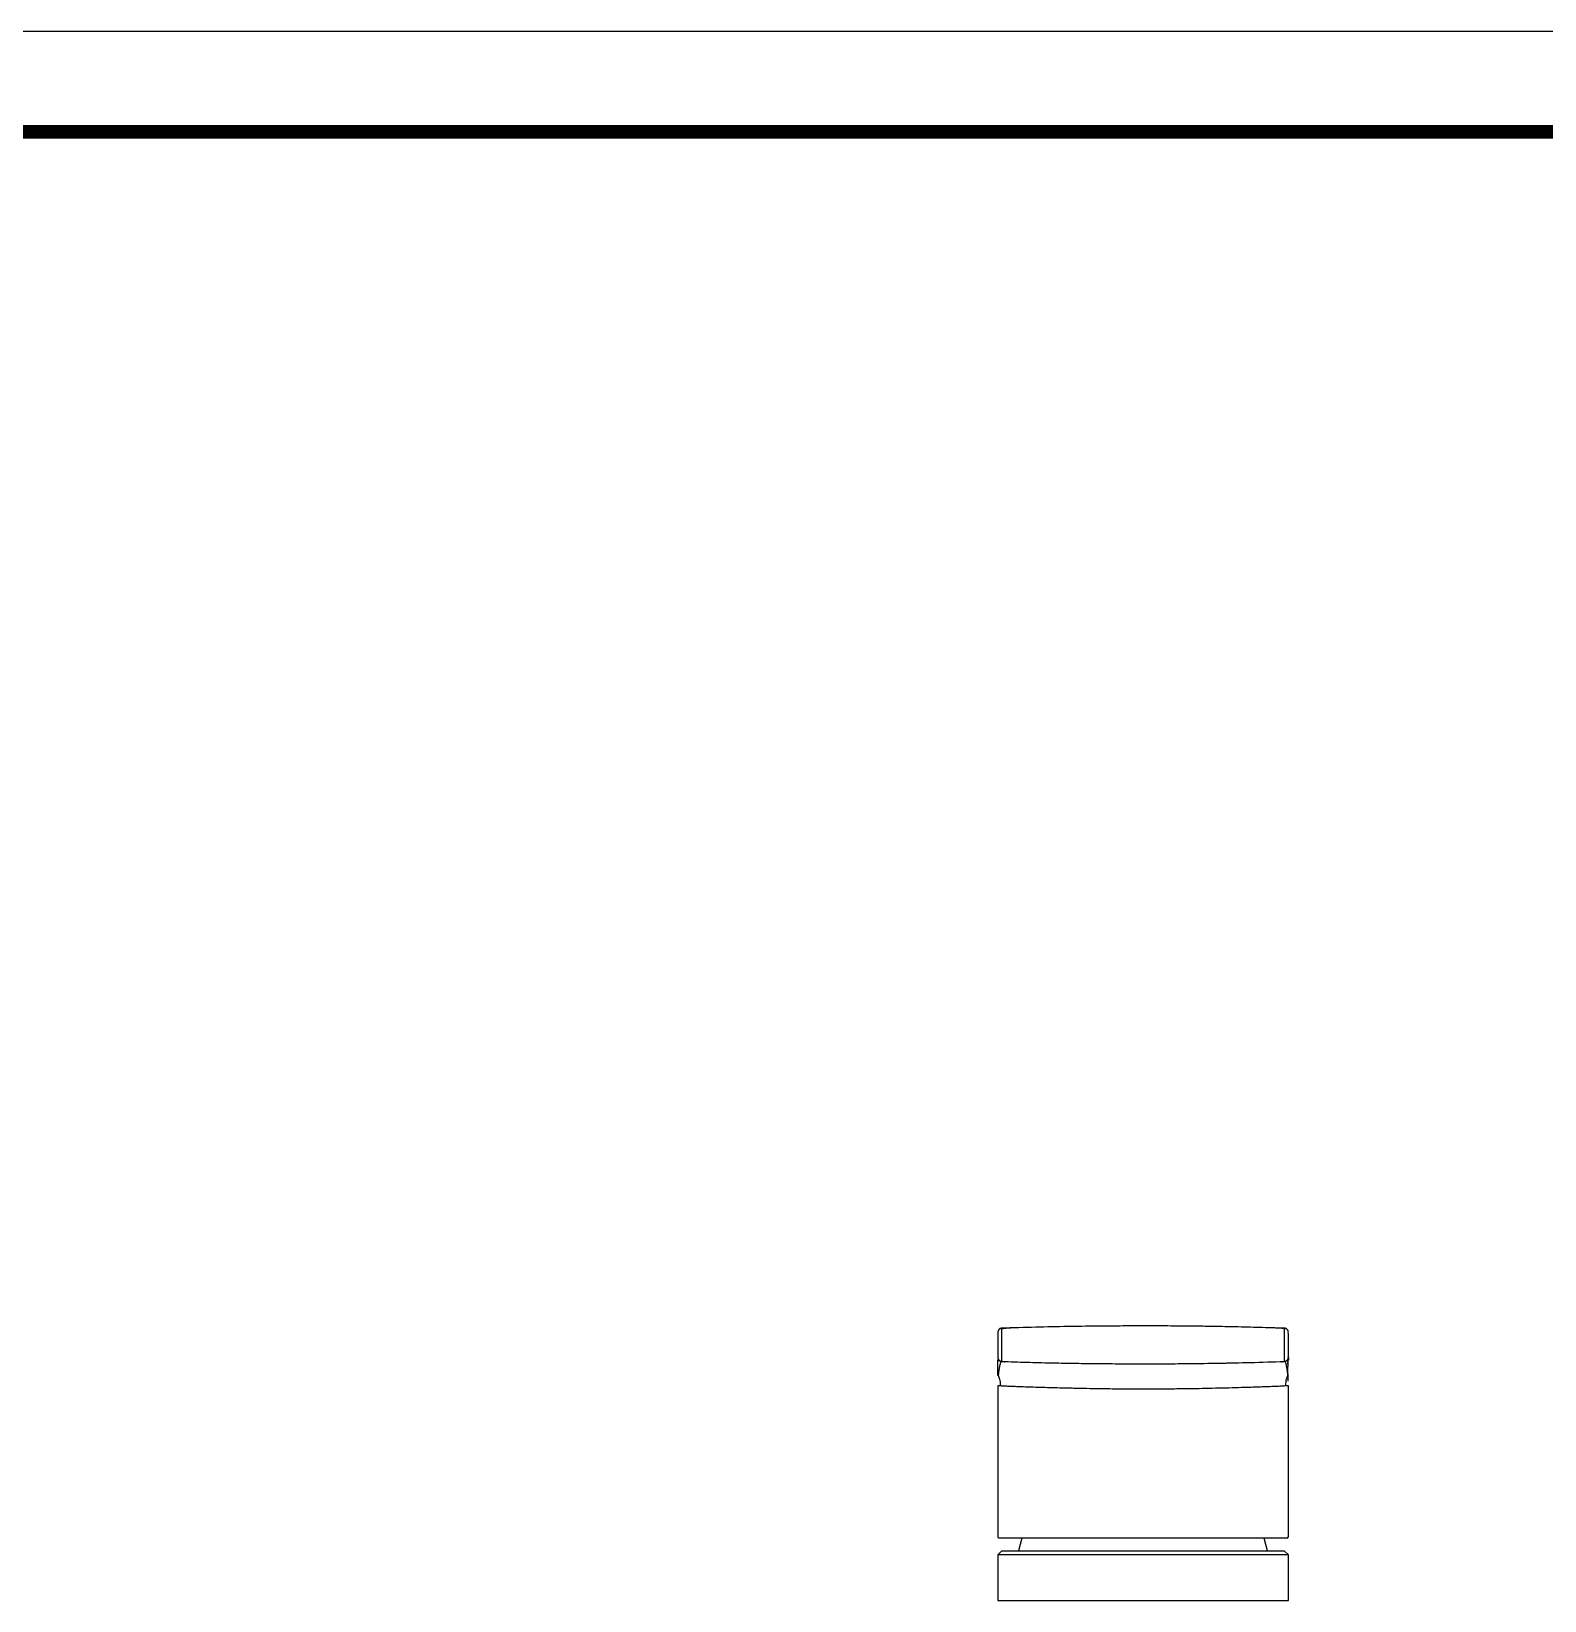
# Model space of a CAD drawing. Extents: x 77 to 788, y 36 to 557.
# Drawn here: x 423.5 to 605.8, y 368.3 to 557.3 of the extents above; entities that cross this region are included whole.
import ezdxf

# ---------------------------------------------------------------- set-up
doc = ezdxf.new("R2010")
doc.units = 0
doc.header["$LTSCALE"] = 10
doc.header["$MEASUREMENT"] = 0
doc.layers.get('0').update_dxf_attribs({"linetype": 'CONTINUOUS'})

msp = doc.modelspace()

# ---------------------------------------------------------------- linework, layer by layer
at = {"color": 7, "linetype": 'Continuous', "lineweight": 25}
for p, q in [((539.95, 400.79), (539.92, 400.72)), ((539.99, 400.77), (539.98, 400.78)), ((574.85, 400.78), (574.84, 400.77)), ((574.91, 400.72), (574.88, 400.78)), ((539.92, 397.52), (539.95, 397.45)), ((539.98, 397.46), (539.99, 397.46)), ((566.5, 396.92), (567.39, 396.93)), ((574.84, 397.46), (574.85, 397.46)), ((574.86, 396.78), (574.9, 397.43)), ((574.88, 397.45), (574.91, 397.52)), ((539.92, 394.2), (539.92, 375.95)), ((574.9, 394.74), (574.9, 394.92)), ((574.92, 375.95), (574.92, 394.2)), ((540.02, 375.82), (539.92, 375.95)), ((540.42, 374.32), (539.92, 373.82)), ((574.81, 375.82), (540.02, 375.82)), ((540.42, 374.32), (574.42, 374.32)), ((542.82, 375.82), (542.42, 374.32)), ((572.42, 374.32), (572.01, 375.82)), ((574.92, 373.82), (574.42, 374.32)), ((574.81, 375.82), (574.91, 375.95)), ((539.92, 373.82), (539.92, 368.32)), ((574.92, 373.82), (539.92, 373.82)), ((574.92, 368.32), (574.92, 373.82)), ((539.92, 368.32), (574.92, 368.32))]:
    msp.add_line(p, q, dxfattribs=at)
at = {"color": 7, "lineweight": -3, "ltscale": 0.5}
msp.add_lwpolyline([(77.17, 36.41), (788.06, 36.41), (788.06, 557.3), (77.17, 557.3)], close=True, dxfattribs=at)
at = {"color": 5, "linetype": 'ByBlock', "lineweight": -3, "const_width": 1.64}
msp.add_lwpolyline([(88.6, 58.72), (776.56, 58.72), (776.56, 545.2), (88.6, 545.2)], close=True, dxfattribs=at)
at = {"color": 7, "linetype": 'Continuous', "lineweight": 25}
for centre, start, end in [((540.73, 399.09), 268.1198, 270), ((574.1, 399.09), 270, 271.8802)]:
    msp.add_arc(centre, 2, start, end, dxfattribs=at)
for points, knots in [([(540.4, 401.14), (540.34, 401.13), (540.25, 401.11), (540.13, 401.05), (540.03, 400.96), (539.94, 400.82), (539.92, 400.69), (539.92, 400.64)], [0.0944619, 0.0944619, 0.0944619, 0.0944619, 0.2986249, 0.4008729, 0.503121, 0.7076171, 0.9120355, 0.9120355, 0.9120355, 0.9120355]), ([(540.41, 401.1), (540.36, 401.09), (540.26, 401.08), (540.13, 401.02), (540.02, 400.92), (539.97, 400.83), (539.95, 400.78)], [0, 0, 0, 0, 0.233958, 0.485371, 0.744661, 1, 1, 1, 1]), ([(574.43, 401.12), (573.43, 401.15), (571.46, 401.21), (568.64, 401.28), (566.09, 401.33), (563.88, 401.36), (562.02, 401.38), (560.45, 401.39), (558.85, 401.4), (556.94, 401.4), (554.5, 401.39), (551.58, 401.37), (548.19, 401.32), (544.41, 401.24), (541.76, 401.16), (540.4, 401.12)], [0, 0, 0, 0, 0.088215, 0.173511, 0.248601, 0.313476, 0.368129, 0.412557, 0.451781, 0.509448, 0.581094, 0.666715, 0.7663, 0.879833, 1, 1, 1, 1]), ([(540.4, 401.14), (540.43, 401.14), (540.49, 401.14), (540.86, 401.15), (541.29, 401.16), (541.47, 401.17)], [0, 0, 0, 0, 0.366784, 0.736098, 1, 1, 1, 1]), ([(540.4, 397.1), (540.4, 397.1), (540.41, 397.32), (540.41, 398.06), (540.41, 398.59), (540.42, 399.64), (540.41, 400.17), (540.41, 400.92), (540.4, 401.14), (540.4, 401.14)], [0, 0, 0, 0, 0.25, 0.25, 0.5, 0.5, 0.75, 0.75, 1, 1, 1, 1]), ([(541.33, 401.14), (541.17, 401.13), (540.81, 401.11), (540.56, 401.06), (540.42, 401.03)], [0, 0, 0, 0, 0.450136, 1, 1, 1, 1]), ([(573.37, 401.17), (573.55, 401.16), (573.97, 401.15), (574.35, 401.14), (574.4, 401.14), (574.43, 401.14)], [0, 0, 0, 0, 0.262829, 0.629863, 1, 1, 1, 1]), ([(574.44, 401.06), (574.42, 401.06), (574.28, 401.12), (574, 401.12), (573.63, 401.14), (573.51, 401.14)], [0, 0, 0, 0, 0.057512, 0.689295, 1, 1, 1, 1]), ([(574.43, 401.14), (574.43, 401.14), (574.42, 400.92), (574.42, 400.17), (574.42, 399.65), (574.42, 398.59), (574.42, 398.07), (574.42, 397.32), (574.43, 397.1), (574.43, 397.1)], [0, 0, 0, 0, 0.25, 0.25, 0.5, 0.5, 0.75, 0.75, 1, 1, 1, 1]), ([(574.88, 400.78), (574.86, 400.83), (574.82, 400.92), (574.7, 401.02), (574.57, 401.08), (574.47, 401.09), (574.42, 401.1)], [0, 0, 0, 0, 0.255287, 0.51456, 0.766008, 1, 1, 1, 1]), ([(574.92, 400.64), (574.92, 400.69), (574.89, 400.82), (574.8, 400.96), (574.7, 401.05), (574.58, 401.11), (574.49, 401.13), (574.43, 401.14)], [0.095108, 0.095108, 0.095108, 0.095108, 0.2995302, 0.5040263, 0.6062743, 0.7085224, 0.9120392, 0.9120392, 0.9120392, 0.9120392]), ([(539.92, 400.6), (539.92, 400.61), (539.92, 400.61), (539.94, 400.57), (539.95, 400.54)], [0, 0, 0, 0, 0.290415, 1, 1, 1, 1]), ([(539.92, 400.55), (539.92, 400.54), (539.92, 400.5), (539.92, 400.21), (539.92, 399.71), (539.92, 399.11), (539.92, 398.52), (539.92, 398.03), (539.92, 397.73), (539.92, 397.69), (539.92, 397.69)], [0, 0, 0, 0, 0.040466, 0.194449, 0.348018, 0.500939, 0.6537, 0.806855, 0.960611, 1, 1, 1, 1]), ([(574.88, 400.54), (574.89, 400.57), (574.91, 400.61), (574.91, 400.61), (574.91, 400.6)], [0, 0, 0, 0, 0.704784, 1, 1, 1, 1]), ([(574.92, 397.69), (574.92, 397.7), (574.92, 397.74), (574.92, 398.03), (574.92, 398.53), (574.92, 399.12), (574.92, 399.72), (574.92, 400.21), (574.92, 400.5), (574.92, 400.54), (574.92, 400.55)], [0, 0, 0, 0, 0.040466, 0.194449, 0.348018, 0.500939, 0.6537, 0.806855, 0.960611, 1, 1, 1, 1]), ([(539.95, 397.69), (539.94, 397.67), (539.92, 397.63), (539.92, 397.63), (539.92, 397.63)], [0, 0, 0, 0, 0.7047825, 1, 1, 1, 1]), ([(539.92, 397.6), (539.92, 397.54), (539.94, 397.42), (540.03, 397.27), (540.13, 397.19), (540.25, 397.12), (540.34, 397.1), (540.4, 397.1)], [0.095108, 0.095108, 0.095108, 0.095108, 0.2995302, 0.5040263, 0.6062743, 0.7085224, 0.9120392, 0.9120392, 0.9120392, 0.9120392]), ([(539.92, 395.43), (539.92, 395.63), (539.92, 396.1), (539.92, 396.71), (539.92, 397.14), (539.92, 397.28), (539.92, 397.32)], [0, 0, 0, 0, 0.259769, 0.588705, 0.897417, 1, 1, 1, 1]), ([(539.97, 397.28), (539.97, 397.28), (539.95, 397.29), (539.94, 397.23), (539.94, 397.17)], [0, 0, 0, 0, 0.071712, 1, 1, 1, 1]), ([(539.95, 397.46), (539.97, 397.41), (540.02, 397.32), (540.13, 397.22), (540.26, 397.15), (540.36, 397.14), (540.41, 397.14)], [0, 0, 0, 0, 0.255286, 0.514558, 0.766005, 1, 1, 1, 1]), ([(540.23, 396.93), (540.22, 396.88), (540.18, 396.78), (540.13, 396.58), (540.09, 396.36), (540.04, 396.11), (540, 395.82), (539.98, 395.58), (539.97, 395.46)], [0, 0, 0, 0, 0.153137, 0.315938, 0.487849, 0.621686, 0.799915, 1, 1, 1, 1]), ([(540.31, 397.05), (540.3, 397.04), (540.28, 397.03), (540.27, 396.99), (540.26, 396.97)], [0, 0, 0, 0, 0.369512, 1, 1, 1, 1]), ([(540.4, 397.12), (541.4, 397.09), (543.37, 397.02), (546.19, 396.96), (548.74, 396.91), (550.95, 396.88), (552.81, 396.86), (554.38, 396.85), (555.98, 396.84), (557.9, 396.84), (560.33, 396.84), (563.25, 396.87), (566.64, 396.92), (570.42, 396.99), (573.07, 397.08), (574.43, 397.12)], [0, 0, 0, 0, 0.088215, 0.17351, 0.2486, 0.313474, 0.368127, 0.412555, 0.451779, 0.509447, 0.581093, 0.666713, 0.766299, 0.879833, 1, 1, 1, 1]), ([(574.42, 397.14), (574.47, 397.14), (574.57, 397.15), (574.7, 397.22), (574.82, 397.32), (574.86, 397.41), (574.88, 397.46)], [0, 0, 0, 0, 0.233957, 0.485368, 0.744641, 1, 1, 1, 1]), ([(574.43, 397.1), (574.49, 397.1), (574.58, 397.12), (574.7, 397.19), (574.8, 397.27), (574.89, 397.42), (574.92, 397.54), (574.92, 397.6)], [0.0944619, 0.0944619, 0.0944619, 0.0944619, 0.2986249, 0.4008729, 0.503121, 0.7076171, 0.9120355, 0.9120355, 0.9120355, 0.9120355]), ([(574.9, 394.92), (574.89, 395.08), (574.87, 395.39), (574.83, 395.79), (574.79, 396.11), (574.75, 396.35), (574.68, 396.66), (574.61, 396.94), (574.54, 397), (574.53, 397.01)], [0, 0, 0, 0, 0.163318, 0.33034, 0.452225, 0.558376, 0.648329, 0.932344, 1, 1, 1, 1]), ([(574.9, 394.92), (574.88, 395.31), (574.85, 396.14), (574.88, 396.81), (574.9, 397.16)], [0, 0, 0, 0, 0.465215, 1, 1, 1, 1]), ([(574.91, 397.63), (574.91, 397.63), (574.91, 397.63), (574.89, 397.67), (574.88, 397.69)], [0, 0, 0, 0, 0.290416, 1, 1, 1, 1]), ([(574.92, 397.6), (574.92, 397.59), (574.92, 397.55), (574.92, 397.36), (574.92, 397.26)], [0, 0, 0, 0, 0.531197, 1, 1, 1, 1]), ([(539.94, 395.45), (540.01, 395.3), (540.2, 394.91), (540.21, 394.47), (540.22, 394.19)], [0, 0, 0, 0, 0.3683971, 1, 1, 1, 1]), ([(574.61, 394.19), (574.62, 394.47), (574.63, 394.91), (574.82, 395.3), (574.89, 395.44)], [0, 0, 0, 0, 0.634369, 1, 1, 1, 1]), ([(539.92, 394.23), (539.93, 394.23), (539.95, 394.22), (540.14, 394.21), (540.23, 394.21)], [0, 0, 0, 0, 0.510998, 1, 1, 1, 1]), ([(574.59, 394.21), (574.68, 394.21), (574.88, 394.22), (574.9, 394.23), (574.92, 394.23)], [0, 0, 0, 0, 0.469012, 1, 1, 1, 1])]:
    msp.add_open_spline(points, degree=3, knots=knots, dxfattribs=at)
at = {"color": 8, "linetype": 'Continuous', "lineweight": 25}
for points, knots in [([(540.23, 394.21), (540.25, 394.21), (540.36, 394.2), (540.75, 394.18), (541.4, 394.15), (542.21, 394.12), (543.23, 394.08), (544.39, 394.04), (545.59, 394.01), (546.76, 393.97), (548.13, 393.94), (549.7, 393.91), (551.61, 393.87), (553.6, 393.84), (555.59, 393.82), (556.84, 393.82), (557.42, 393.82)], [0, 0, 0, 0, 0.010954, 0.096232, 0.165439, 0.239131, 0.317308, 0.39997, 0.465541, 0.528285, 0.5882, 0.672743, 0.750928, 0.845252, 0.928277, 1, 1, 1, 1]), ([(557.42, 393.82), (557.98, 393.82), (559.17, 393.82), (561.03, 393.84), (562.86, 393.86), (564.58, 393.89), (566.18, 393.93), (567.78, 393.96), (569.2, 394), (570.39, 394.04), (571.35, 394.07), (572.3, 394.11), (573.18, 394.14), (573.96, 394.17), (574.43, 394.2), (574.57, 394.21), (574.59, 394.21)], [0, 0, 0, 0, 0.069802, 0.147591, 0.233365, 0.302957, 0.377044, 0.455626, 0.538701, 0.603603, 0.665747, 0.725132, 0.809014, 0.886694, 0.980592, 1, 1, 1, 1])]:
    msp.add_open_spline(points, degree=3, knots=knots, dxfattribs=at)

doc.saveas('drawing.dxf')
